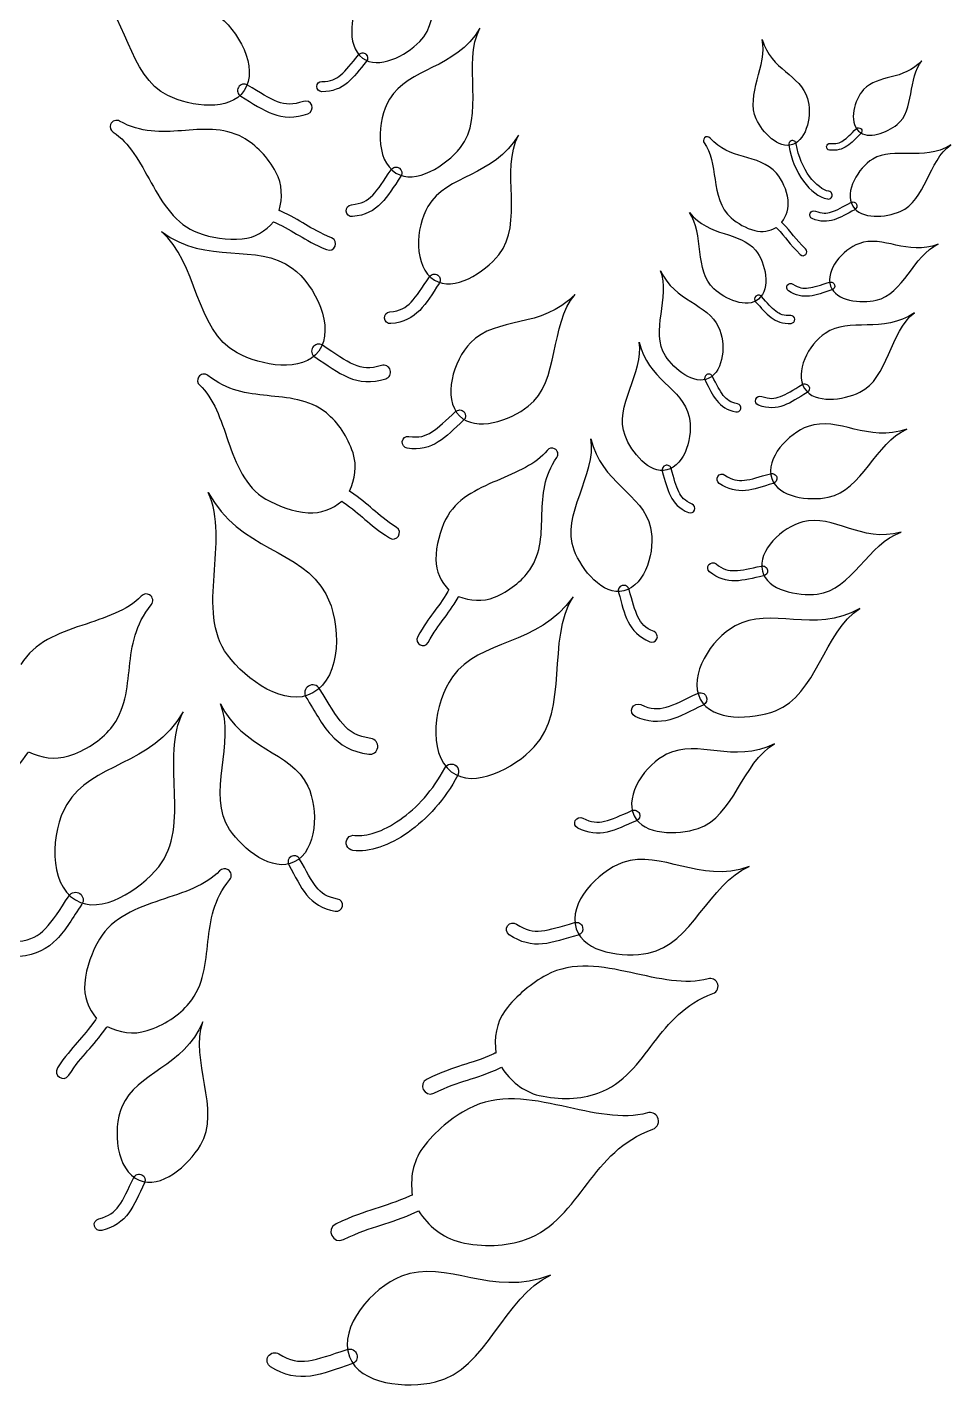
# Model space of a CAD drawing. Extents: x 5.1 to 86.3, y 5.1 to 86.3.
# Drawn here: x 30.42 to 36.31, y 59.55 to 68.23 of the extents above; entities that cross this region are included whole.
import ezdxf

# ---------------------------------------------------------------- set-up
doc = ezdxf.new("R2010")
doc.units = 0
doc.layers.add('View004', color=7, linetype='CONTINUOUS')

msp = doc.modelspace()

# ---------------------------------------------------------------- linework, layer by layer
at = {"layer": 'View004', "color": 1}
for p, q in [((32.559464, 68.029993), (32.559464, 68.029993)), ((32.580777, 68.055032), (32.580777, 68.055032)), ((31.769473, 67.843095), (31.769473, 67.843095)), ((31.806058, 67.822111), (31.806058, 67.822111)), ((30.955374, 67.606864), (30.955389, 67.60689)), ((34.737158, 67.520547), (34.73722, 67.520603)), ((35.289109, 67.501862), (35.2891, 67.501859)), ((35.718597, 67.56442), (35.718597, 67.56442)), ((35.734343, 67.579231), (35.734343, 67.579231)), ((35.298001, 67.47859), (35.298001, 67.47859)), ((32.794165, 67.328593), (32.794165, 67.328593)), ((32.772245, 67.297187), (32.772245, 67.297187)), ((35.681731, 67.086604), (35.681731, 67.086604)), ((35.705209, 67.098647), (35.705209, 67.098647)), ((33.038894, 66.646439), (33.038894, 66.646439)), ((33.016974, 66.615032), (33.016974, 66.615032)), ((35.540369, 66.576714), (35.540369, 66.576714)), ((35.56568, 66.584169), (35.56568, 66.584169)), ((35.06412, 66.512208), (35.06412, 66.512208)), ((35.08153, 66.493806), (35.08153, 66.493806)), ((32.242655, 66.186436), (32.242655, 66.186436)), ((32.280756, 66.162246), (32.280756, 66.162246)), ((31.515017, 65.996846), (31.515016, 65.996902)), ((34.751413, 66.012503), (34.751413, 66.012503)), ((34.764439, 65.988913), (34.764439, 65.988913)), ((35.375066, 65.923419), (35.375066, 65.923419)), ((35.401514, 65.938583), (35.401514, 65.938583)), ((33.206336, 65.77477), (33.206336, 65.77477)), ((33.177709, 65.749327), (33.177709, 65.749327)), ((33.783198, 65.54052), (33.783223, 65.540485)), ((34.488451, 65.433928), (34.488451, 65.433928)), ((34.497176, 65.405383), (34.497176, 65.405383)), ((35.165764, 65.350242), (35.165764, 65.350242)), ((35.197488, 65.35889), (35.197488, 65.35889)), ((35.106152, 64.761034), (35.106152, 64.761034)), ((35.138453, 64.767185), (35.138453, 64.767185)), ((34.21316, 64.668441), (34.21316, 64.668441)), ((31.203791, 64.608708), (31.203789, 64.608661)), ((34.223561, 64.634413), (34.223561, 64.634413)), ((32.215536, 64.027706), (32.215536, 64.027706)), ((32.243205, 63.984058), (32.243205, 63.984058)), ((34.748978, 63.961853), (34.748978, 63.961853)), ((34.710898, 63.944271), (34.710898, 63.944271)), ((33.155774, 63.519557), (33.155788, 63.519546)), ((33.124807, 63.482105), (33.124807, 63.482105)), ((34.289337, 63.201942), (34.289337, 63.201942)), ((34.322651, 63.215589), (34.322651, 63.215589)), ((32.105218, 62.941453), (32.105218, 62.941453)), ((32.125056, 62.90682), (32.125056, 62.90682)), ((31.703626, 62.857833), (31.703624, 62.857779)), ((30.731297, 62.664871), (30.731297, 62.664871)), ((30.75944, 62.705636), (30.75944, 62.705636)), ((33.921022, 62.480888), (33.921022, 62.480888)), ((33.961543, 62.49172), (33.961543, 62.49172)), ((34.818612, 62.137583), (34.818631, 62.137553)), ((34.438842, 61.280596), (34.438857, 61.280613)), ((31.154357, 60.913635), (31.154357, 60.913635)), ((31.136809, 60.878774), (31.136809, 60.878774)), ((32.476687, 59.75433), (32.476687, 59.75433)), ((32.523991, 59.769032), (32.523991, 59.769032))]:
    msp.add_line(p, q, dxfattribs=at)
for points in [[(32.923929, 68.134487), (33.078519, 68.292476), (32.975826, 68.593061), (33.092775, 68.775752)], [(31.320799, 67.790202), (31.065684, 67.913876), (31.059302, 68.321243), (30.838911, 68.491057)], [(32.563275, 68.434761), (32.483542, 68.325911), (32.45209, 68.111703), (32.559464, 68.029993)], [(31.625936, 68.309055), (31.769384, 68.212237), (31.900236, 67.967305), (31.806058, 67.822111)], [(33.307451, 68.221271), (33.149735, 67.953831), (32.853824, 67.972585), (32.73155, 67.766905)], [(33.183164, 67.458961), (33.344788, 67.659367), (33.192221, 67.996422), (33.307451, 68.221271)], [(32.559464, 68.029993), (32.660037, 67.953457), (32.83554, 68.044153), (32.923929, 68.134487)], [(35.067307, 67.641819), (34.997018, 67.793466), (35.142043, 67.986752), (35.104186, 68.147275)], [(35.104186, 68.147275), (35.162028, 67.953339), (35.348377, 67.922264), (35.393469, 67.772972)], [(32.421838, 67.922279), (32.455011, 67.950321), (32.488401, 67.994693), (32.534612, 68.05051)], [(32.534612, 68.05051), (32.540074, 68.057322), (32.548053, 68.061643), (32.556742, 68.062494)], [(32.556742, 68.062494), (32.565432, 68.063345), (32.574097, 68.060655), (32.580777, 68.055032)], [(32.580777, 68.055032), (32.594365, 68.043463), (32.596046, 68.023087), (32.584537, 68.009448)], [(32.584537, 68.009448), (32.539634, 67.955225), (32.506145, 67.908218), (32.464041, 67.872662)], [(36.121275, 68.012923), (36.003176, 67.883448), (35.841881, 67.928077), (35.750514, 67.828616)], [(35.964333, 67.606199), (36.076827, 67.69819), (36.031579, 67.902056), (36.121275, 68.012923)], [(31.795249, 67.862524), (31.784391, 67.859783), (31.775098, 67.852778), (31.769473, 67.843095)], [(31.827159, 67.857654), (31.817612, 67.863509), (31.806108, 67.865265), (31.795249, 67.862524)], [(32.018894, 67.751769), (31.966691, 67.771234), (31.907145, 67.810316), (31.827159, 67.857654)], [(32.268325, 67.847964), (32.268359, 67.865881), (32.282912, 67.880379), (32.30083, 67.880345)], [(32.464041, 67.872662), (32.421976, 67.837077), (32.369577, 67.815213), (32.300706, 67.815459)], [(32.30083, 67.880345), (32.357169, 67.880143), (32.388674, 67.894229), (32.421838, 67.922279)], [(31.806058, 67.822111), (31.717844, 67.686113), (31.466665, 67.719488), (31.320799, 67.790202)], [(31.769473, 67.843095), (31.758087, 67.823238), (31.764894, 67.797912), (31.7847, 67.786439)], [(31.7847, 67.786439), (31.862417, 67.740458), (31.923225, 67.698238), (31.989466, 67.673576)], [(32.300706, 67.815459), (32.282789, 67.815493), (32.268291, 67.830046), (32.268325, 67.847964)], [(32.73155, 67.766905), (32.651238, 67.631816), (32.638648, 67.379955), (32.772245, 67.297187)], [(35.393469, 67.772972), (35.423088, 67.674918), (35.393242, 67.512063), (35.298001, 67.47859)], [(35.750514, 67.828616), (35.690503, 67.76329), (35.65438, 67.625615), (35.718597, 67.56442)], [(32.183148, 67.753623), (32.115228, 67.728949), (32.071089, 67.73229), (32.018894, 67.751769)], [(32.236425, 67.728631), (32.228614, 67.750244), (32.204761, 67.761434), (32.183148, 67.753623)], [(32.211433, 67.675353), (32.233046, 67.683164), (32.244236, 67.707017), (32.236425, 67.728631)], [(30.955389, 67.60689), (30.948397, 67.588681), (30.955241, 67.568024), (30.971805, 67.55768)], [(31.01299, 67.627719), (30.991436, 67.639628), (30.964319, 67.629771), (30.955374, 67.606864)], [(31.407581, 67.566736), (31.2776, 67.557343), (31.149627, 67.552631), (31.01299, 67.627719)], [(31.79708, 67.523318), (31.670611, 67.592257), (31.537563, 67.57613), (31.407581, 67.566736)], [(31.989466, 67.673576), (32.055674, 67.648861), (32.128406, 67.645191), (32.211433, 67.675353)], [(35.298001, 67.47859), (35.208792, 67.447236), (35.107495, 67.555112), (35.067307, 67.641819)], [(35.718597, 67.56442), (35.778747, 67.5071), (35.900013, 67.553601), (35.964333, 67.606199)], [(30.971805, 67.55768), (31.073976, 67.493369), (31.14107, 67.365514), (31.213989, 67.235092)], [(32.008377, 67.302879), (31.958673, 67.395954), (31.880599, 67.477806), (31.79708, 67.523318)], [(33.55218, 67.539116), (33.394463, 67.271676), (33.098553, 67.29043), (32.976278, 67.08475)], [(33.427892, 66.776807), (33.589516, 66.977212), (33.43695, 67.314267), (33.55218, 67.539116)], [(34.73722, 67.520603), (34.7294, 67.511772), (34.728921, 67.498624), (34.73608, 67.48926)], [(34.7742, 67.52018), (34.76451, 67.531481), (34.747076, 67.531641), (34.737158, 67.520547)], [(34.984804, 67.402255), (34.909199, 67.424401), (34.835723, 67.448782), (34.7742, 67.52018)], [(35.310037, 67.500644), (35.303649, 67.504317), (35.29594, 67.504766), (35.289109, 67.501862)], [(35.538728, 67.485443), (35.575525, 67.481215), (35.597135, 67.488128), (35.620843, 67.504045)], [(35.620843, 67.504045), (35.644557, 67.519956), (35.669599, 67.546521), (35.703851, 67.579632)], [(35.733486, 67.549173), (35.700205, 67.517008), (35.674906, 67.488729), (35.644811, 67.468558)], [(35.703851, 67.579632), (35.707915, 67.583686), (35.713442, 67.585929), (35.719182, 67.585854)], [(35.719182, 67.585854), (35.724921, 67.585778), (35.730388, 67.58339), (35.734343, 67.579231)], [(35.734343, 67.579231), (35.742381, 67.570684), (35.741998, 67.557248), (35.733486, 67.549173)], [(32.772245, 67.297187), (32.897382, 67.21966), (33.090754, 67.344375), (33.183164, 67.458961)], [(34.73608, 67.48926), (34.780358, 67.431242), (34.79134, 67.344651), (34.805081, 67.255372)], [(35.2891, 67.501859), (35.278473, 67.497374), (35.272285, 67.485867), (35.274293, 67.474322)], [(35.274293, 67.474322), (35.287987, 67.385998), (35.32347, 67.306287), (35.368007, 67.245668)], [(35.321891, 67.483012), (35.320792, 67.490476), (35.316426, 67.496971), (35.310037, 67.500644)], [(35.406772, 67.275874), (35.366973, 67.330054), (35.33423, 67.403328), (35.321891, 67.483012)], [(35.533931, 67.443056), (35.522226, 67.444381), (35.513811, 67.454943), (35.515136, 67.466648)], [(35.515136, 67.466648), (35.516461, 67.478353), (35.527023, 67.486767), (35.538728, 67.485443)], [(35.644811, 67.468558), (35.614739, 67.448364), (35.578912, 67.437888), (35.533931, 67.443056)], [(36.305729, 67.476368), (36.123419, 67.364477), (35.949352, 67.471389), (35.808547, 67.385653)], [(35.984063, 67.052464), (36.147118, 67.122291), (36.163025, 67.376691), (36.305729, 67.476368)], [(32.741146, 67.318205), (32.746719, 67.326712), (32.755488, 67.33261), (32.765467, 67.334566)], [(32.765467, 67.334566), (32.775447, 67.336521), (32.785794, 67.334368), (32.794165, 67.328593)], [(32.794165, 67.328593), (32.811209, 67.316695), (32.815429, 67.293258), (32.803606, 67.276161)], [(35.196235, 67.295354), (35.139174, 67.361124), (35.060409, 67.380106), (34.984804, 67.402255)], [(35.808547, 67.385653), (35.716065, 67.329343), (35.627121, 67.180099), (35.681731, 67.086604)], [(32.028889, 67.058369), (32.050329, 67.138932), (32.049827, 67.225265), (32.008377, 67.302879)], [(32.624687, 67.156962), (32.660022, 67.193173), (32.693789, 67.248339), (32.741146, 67.318205)], [(32.803606, 67.276161), (32.757588, 67.20829), (32.724, 67.150057), (32.679148, 67.10414)], [(34.805081, 67.255372), (34.818821, 67.166093), (34.836089, 67.072858), (34.907507, 67.011008)], [(35.269324, 67.125849), (35.260843, 67.189066), (35.233916, 67.251928), (35.196235, 67.295354)], [(35.368007, 67.245668), (35.412538, 67.185046), (35.465599, 67.142563), (35.520062, 67.132234)], [(35.529192, 67.18086), (35.493791, 67.187573), (35.446571, 67.221694), (35.406772, 67.275874)], [(31.213989, 67.235092), (31.286911, 67.104669), (31.367582, 66.970155), (31.514037, 66.915597)], [(32.489062, 67.094856), (32.554405, 67.100901), (32.589363, 67.120744), (32.624687, 67.156962)], [(35.548731, 67.165138), (35.545623, 67.173747), (35.538093, 67.179806), (35.529192, 67.18086)], [(35.543989, 67.139884), (35.550013, 67.146797), (35.55184, 67.156529), (35.548731, 67.165138)], [(32.454985, 67.05369), (32.453028, 67.074467), (32.468284, 67.092898), (32.489062, 67.094856)], [(32.679148, 67.10414), (32.634344, 67.058193), (32.576028, 67.027003), (32.496151, 67.019613)], [(32.976278, 67.08475), (32.895966, 66.949661), (32.883376, 66.6978), (33.016974, 66.615032)], [(35.229272, 66.983027), (35.258441, 67.024128), (35.2764, 67.07313), (35.269324, 67.125849)], [(35.520062, 67.132234), (35.528745, 67.130023), (35.537966, 67.132971), (35.543989, 67.139884)], [(35.546659, 67.04887), (35.579853, 67.059508), (35.61821, 67.08219), (35.669583, 67.109434)], [(35.669583, 67.109434), (35.675721, 67.112814), (35.682962, 67.113574), (35.689668, 67.111544)], [(35.681731, 67.086604), (35.732881, 66.99903), (35.890834, 67.012539), (35.984063, 67.052464)], [(35.689668, 67.111544), (35.696374, 67.109514), (35.701977, 67.104864), (35.705209, 67.098647)], [(35.705209, 67.098647), (35.711743, 67.085904), (35.706748, 67.070276), (35.694034, 67.063685)], [(31.794163, 66.876913), (31.874727, 66.884209), (31.941731, 66.928244), (31.992527, 66.987184)], [(31.992527, 66.987184), (31.995567, 66.984904), (31.998835, 66.982852), (32.002376, 66.981332)], [(32.002376, 66.981332), (32.130655, 66.924849), (32.176086, 66.873477), (32.330881, 66.808988)], [(32.035577, 67.055557), (32.033449, 67.056697), (32.031169, 67.057609), (32.028889, 67.058369)], [(32.362482, 66.884046), (32.21686, 66.944701), (32.173592, 66.994734), (32.035577, 67.055557)], [(32.496151, 67.019613), (32.475374, 67.017655), (32.456943, 67.032912), (32.454985, 67.05369)], [(34.796903, 66.559454), (34.671579, 66.67475), (34.738427, 66.910157), (34.641062, 67.045978)], [(34.641062, 67.045978), (34.770384, 66.886449), (34.962125, 66.927651), (35.062224, 66.805058)], [(34.907507, 67.011008), (34.946761, 66.977013), (35.001256, 66.94542), (35.05799, 66.929899)], [(35.232464, 66.980063), (35.231476, 66.981127), (35.230412, 66.982115), (35.229272, 66.983027)], [(35.424095, 67.006748), (35.410816, 67.012261), (35.404521, 67.027496), (35.410034, 67.040775)], [(35.410034, 67.040775), (35.415548, 67.054054), (35.430783, 67.060349), (35.444062, 67.054835)], [(35.562762, 66.999142), (35.520662, 66.985634), (35.4751, 66.985468), (35.424095, 67.006748)], [(35.444062, 67.054835), (35.485787, 67.037427), (35.513469, 67.038224), (35.546659, 67.04887)], [(35.694034, 67.063685), (35.64412, 67.037223), (35.604882, 67.012617), (35.562762, 66.999142)], [(31.760477, 66.151458), (31.4937, 66.295929), (31.506457, 66.731715), (31.279019, 66.92384)], [(31.279019, 66.92384), (31.572001, 66.704708), (31.88522, 66.859533), (32.111608, 66.691451)], [(31.514037, 66.915597), (31.594537, 66.885608), (31.697258, 66.868166), (31.794163, 66.876913)], [(35.05799, 66.929899), (35.105155, 66.916994), (35.152418, 66.927771), (35.193643, 66.950434)], [(35.193643, 66.950434), (35.194859, 66.948534), (35.196303, 66.946634), (35.197975, 66.945038)], [(35.197975, 66.945038), (35.258692, 66.885941), (35.273573, 66.847242), (35.347614, 66.778005)], [(35.381373, 66.813839), (35.311712, 66.878963), (35.29778, 66.916448), (35.232464, 66.980063)], [(36.226087, 66.843322), (36.026115, 66.767378), (35.875029, 66.904864), (35.720709, 66.84688)], [(32.330881, 66.808988), (32.381565, 66.786295), (32.414135, 66.86364), (32.362482, 66.884046)], [(35.347614, 66.778005), (35.371524, 66.754437), (35.406317, 66.791365), (35.381373, 66.813839)], [(35.720709, 66.84688), (35.619352, 66.808797), (35.504146, 66.67875), (35.540369, 66.576714)], [(35.831037, 66.486812), (36.004251, 66.525019), (36.067304, 66.771994), (36.226087, 66.843322)], [(33.016974, 66.615032), (33.14211, 66.537506), (33.335482, 66.662221), (33.427892, 66.776807)], [(35.062224, 66.805058), (35.12797, 66.72454), (35.160832, 66.561013), (35.08153, 66.493806)], [(32.111608, 66.691451), (32.260302, 66.581057), (32.388412, 66.312933), (32.280756, 66.162246)], [(32.869415, 66.474808), (32.904751, 66.511018), (32.938517, 66.566184), (32.985874, 66.63605)], [(32.985874, 66.63605), (32.991447, 66.644557), (33.000216, 66.650456), (33.010196, 66.652411)], [(33.010196, 66.652411), (33.020176, 66.654367), (33.030522, 66.652213), (33.038894, 66.646439)], [(33.038894, 66.646439), (33.055937, 66.63454), (33.060158, 66.611103), (33.048334, 66.594007)], [(34.488817, 66.132354), (34.390475, 66.284478), (34.522037, 66.509094), (34.457957, 66.674907)], [(34.457957, 66.674907), (34.54863, 66.476165), (34.757066, 66.467508), (34.827486, 66.31459)], [(33.048334, 66.594007), (33.002316, 66.526135), (32.968728, 66.467902), (32.923876, 66.421985)], [(35.08153, 66.493806), (35.00725, 66.430855), (34.868559, 66.493532), (34.796903, 66.559454)], [(35.272362, 66.546284), (35.260344, 66.554177), (35.256999, 66.570318), (35.264892, 66.582336)], [(35.264892, 66.582336), (35.272784, 66.594355), (35.288925, 66.597699), (35.300944, 66.589807)], [(35.300944, 66.589807), (35.338692, 66.564926), (35.366038, 66.560549), (35.40063, 66.564821)], [(35.40063, 66.564821), (35.435226, 66.569084), (35.477139, 66.584218), (35.53269, 66.601408)], [(35.548184, 66.551903), (35.494212, 66.53521), (35.451075, 66.518349), (35.407181, 66.512962)], [(35.53269, 66.601408), (35.53935, 66.603584), (35.546606, 66.602982), (35.552816, 66.599737)], [(35.540369, 66.576714), (35.574297, 66.481139), (35.732, 66.464966), (35.831037, 66.486812)], [(35.56568, 66.584169), (35.569725, 66.570431), (35.561904, 66.556008), (35.548184, 66.551903)], [(35.552816, 66.599737), (35.559026, 66.596492), (35.563664, 66.590879), (35.56568, 66.584169)], [(32.73379, 66.412701), (32.799133, 66.418746), (32.834091, 66.438589), (32.869415, 66.474808)], [(33.913295, 66.523465), (33.697664, 66.300078), (33.414245, 66.387189), (33.247457, 66.215617)], [(33.614995, 65.811019), (33.818824, 65.968303), (33.748896, 66.331611), (33.913295, 66.523465)], [(35.06412, 66.512208), (35.054134, 66.502758), (35.053665, 66.487013), (35.063071, 66.476985)], [(35.063071, 66.476985), (35.09981, 66.437086), (35.127476, 66.402276), (35.161307, 66.376624)], [(35.082309, 66.518921), (35.075589, 66.519224), (35.069031, 66.516804), (35.06412, 66.512208)], [(35.099819, 66.510596), (35.095342, 66.515616), (35.089028, 66.518617), (35.082309, 66.518921)], [(35.191768, 66.416504), (35.165112, 66.436736), (35.137629, 66.469522), (35.099819, 66.510596)], [(35.407181, 66.512962), (35.363301, 66.507539), (35.318507, 66.51587), (35.272362, 66.546284)], [(32.699714, 66.371535), (32.697756, 66.392313), (32.713013, 66.410743), (32.73379, 66.412701)], [(32.923876, 66.421985), (32.879072, 66.376039), (32.820756, 66.344849), (32.74088, 66.337458)], [(35.161307, 66.376624), (35.195109, 66.350948), (35.236306, 66.336247), (35.289281, 66.339223)], [(35.286562, 66.389137), (35.243226, 66.386702), (35.218417, 66.396265), (35.191768, 66.416504)], [(35.312879, 66.365539), (35.312128, 66.379323), (35.300345, 66.389888), (35.286562, 66.389137)], [(36.074275, 66.406854), (35.869885, 66.267901), (35.66323, 66.381924), (35.505334, 66.275393)], [(35.725841, 65.90029), (35.910272, 65.989657), (35.914939, 66.28413), (36.074275, 66.406854)], [(32.74088, 66.337458), (32.720102, 66.335501), (32.701671, 66.350757), (32.699714, 66.371535)], [(34.827486, 66.31459), (34.873739, 66.214155), (34.864012, 66.036996), (34.764439, 65.988913)], [(35.289281, 66.339223), (35.303065, 66.339974), (35.31363, 66.351756), (35.312879, 66.365539)], [(32.271144, 66.205967), (32.259405, 66.203559), (32.249133, 66.196518), (32.242655, 66.186436)], [(32.305022, 66.199228), (32.295098, 66.205945), (32.282884, 66.208375), (32.271144, 66.205967)], [(33.247457, 66.215617), (33.137908, 66.102931), (33.067045, 65.860917), (33.177709, 65.749327)], [(34.231239, 65.623861), (34.15943, 65.811222), (34.353373, 66.024591), (34.321828, 66.218956)], [(34.321828, 66.218956), (34.374668, 65.982822), (34.598599, 65.925788), (34.639964, 65.74395)], [(35.505334, 66.275393), (35.401627, 66.205425), (35.307006, 66.028388), (35.375066, 65.923419)], [(32.280756, 66.162246), (32.179918, 66.021103), (31.91301, 66.068853), (31.760477, 66.151458)], [(32.242655, 66.186436), (32.229529, 66.165756), (32.235588, 66.138356), (32.25621, 66.125139)], [(32.25621, 66.125139), (32.33708, 66.072249), (32.400055, 66.024193), (32.469682, 65.994645)], [(32.504899, 66.07682), (32.450029, 66.100137), (32.388252, 66.144778), (32.305022, 66.199228)], [(34.764439, 65.988913), (34.671172, 65.943877), (34.545045, 66.045375), (34.488817, 66.132354)], [(32.680577, 66.070907), (32.606784, 66.047794), (32.55976, 66.053488), (32.504899, 66.07682)], [(32.73633, 66.041629), (32.729019, 66.06511), (32.704057, 66.078218), (32.680577, 66.070907)], [(32.707052, 65.985877), (32.730533, 65.993188), (32.743641, 66.018149), (32.73633, 66.041629)], [(31.515016, 65.996902), (31.504939, 65.980189), (31.5081, 65.958658), (31.522616, 65.945586)], [(31.575384, 66.007349), (31.556232, 66.022831), (31.527815, 66.017868), (31.515017, 65.996846)], [(31.522616, 65.945586), (31.612037, 65.864478), (31.655858, 65.726898), (31.704968, 65.585777)], [(31.953343, 65.878633), (31.82371, 65.892002), (31.696871, 65.909634), (31.575384, 66.007349)], [(32.469682, 65.994645), (32.539271, 65.965043), (32.616846, 65.957623), (32.707052, 65.985877)], [(34.751413, 66.012503), (34.738611, 66.005432), (34.733933, 65.989343), (34.740948, 65.97651)], [(34.740948, 65.97651), (34.768152, 65.925632), (34.787368, 65.882413), (34.815373, 65.846983)], [(34.771933, 66.01457), (34.765093, 66.016672), (34.757695, 66.015927), (34.751413, 66.012503)], [(34.787747, 66.001331), (34.784474, 66.007694), (34.778772, 66.012467), (34.771933, 66.01457)], [(34.857368, 65.879935), (34.835308, 65.907873), (34.815741, 65.948959), (34.787747, 66.001331)], [(35.221203, 65.872598), (35.258942, 65.886662), (35.301991, 65.914906), (35.359817, 65.949115)], [(35.359817, 65.949115), (35.366719, 65.953346), (35.375035, 65.954613), (35.382884, 65.952631)], [(35.382884, 65.952631), (35.390733, 65.950648), (35.39745, 65.945583), (35.401514, 65.938583)], [(32.329344, 65.768101), (32.216801, 65.857995), (32.082976, 65.865264), (31.953343, 65.878633)], [(34.947697, 65.826496), (34.90242, 65.835535), (34.87942, 65.851993), (34.857368, 65.879935)], [(35.082013, 65.817385), (35.06639, 65.823034), (35.058305, 65.840278), (35.063953, 65.855901)], [(35.063953, 65.855901), (35.069602, 65.871524), (35.086847, 65.879609), (35.102469, 65.87396)], [(35.102469, 65.87396), (35.151563, 65.856115), (35.18347, 65.858525), (35.221203, 65.872598)], [(35.3905, 65.89763), (35.334315, 65.864402), (35.290353, 65.83389), (35.242466, 65.816071)], [(35.375066, 65.923419), (35.438815, 65.825099), (35.620389, 65.849192), (35.725841, 65.90029)], [(35.401514, 65.938583), (35.409742, 65.924227), (35.404819, 65.905921), (35.3905, 65.89763)], [(32.499057, 65.514257), (32.466308, 65.614561), (32.403669, 65.708751), (32.329344, 65.768101)], [(33.001565, 65.647298), (33.044359, 65.67429), (33.090038, 65.720081), (33.152355, 65.777007)], [(33.152355, 65.777007), (33.159755, 65.783983), (33.169656, 65.787679), (33.179817, 65.787258)], [(33.177709, 65.749327), (33.281364, 65.644805), (33.498453, 65.721088), (33.614995, 65.811019)], [(33.179817, 65.787258), (33.189978, 65.786836), (33.199539, 65.782334), (33.206336, 65.77477)], [(33.206336, 65.77477), (33.220143, 65.759231), (33.218792, 65.735455), (33.203314, 65.72158)], [(34.815373, 65.846983), (34.843342, 65.811535), (34.881851, 65.785419), (34.937199, 65.774369)], [(34.937199, 65.774369), (34.951593, 65.77147), (34.965612, 65.780788), (34.968511, 65.795183)], [(34.968511, 65.795183), (34.97141, 65.809577), (34.962091, 65.823597), (34.947697, 65.826496)], [(35.242466, 65.816071), (35.194603, 65.798214), (35.142027, 65.795571), (35.082013, 65.817385)], [(33.203314, 65.72158), (33.142763, 65.666283), (33.096544, 65.617467), (33.042236, 65.583251)], [(34.639964, 65.74395), (34.667134, 65.62452), (34.616089, 65.434732), (34.497176, 65.405383)], [(35.397295, 65.682274), (35.270048, 65.637395), (35.123218, 65.478287), (35.165764, 65.350242)], [(36.026856, 65.66504), (35.775786, 65.575486), (35.591031, 65.750608), (35.397295, 65.682274)], [(32.812488, 65.586359), (32.81542, 65.607022), (32.834547, 65.621395), (32.85521, 65.618463)], [(32.85521, 65.618463), (32.920166, 65.609134), (32.958782, 65.620296), (33.001565, 65.647298)], [(33.906541, 64.894858), (33.820939, 65.118208), (34.052135, 65.372564), (34.014531, 65.604263)], [(34.014531, 65.604263), (34.077521, 65.322771), (34.344466, 65.254781), (34.393777, 65.038015)], [(34.497176, 65.405383), (34.385794, 65.377892), (34.272296, 65.516735), (34.231239, 65.623861)], [(35.525631, 65.23087), (35.742406, 65.274084), (35.82722, 65.580194), (36.026856, 65.66504)], [(31.704968, 65.585777), (31.75408, 65.444654), (31.810116, 65.298154), (31.944842, 65.218943)], [(32.476705, 65.269907), (32.51184, 65.345512), (32.526363, 65.430614), (32.499057, 65.514257)], [(32.844592, 65.543637), (32.823929, 65.546569), (32.809556, 65.565697), (32.812488, 65.586359)], [(33.042236, 65.583251), (32.987969, 65.548994), (32.923995, 65.532233), (32.844592, 65.543637)], [(33.736058, 65.530012), (33.666662, 65.441543), (33.541762, 65.391678), (33.413929, 65.336663)], [(33.783223, 65.540485), (33.767028, 65.548731), (33.747237, 65.544361), (33.736058, 65.530012)], [(33.796977, 65.485139), (33.810079, 65.503964), (33.803589, 65.530025), (33.783198, 65.54052)], [(33.702552, 65.125448), (33.706352, 65.246768), (33.714286, 65.365775), (33.796977, 65.485139)], [(34.488451, 65.433928), (34.472959, 65.42919), (34.464211, 65.412822), (34.46888, 65.39731)], [(34.511164, 65.431477), (34.504232, 65.435319), (34.496043, 65.436203), (34.488451, 65.433928)], [(34.525277, 65.413513), (34.523184, 65.421157), (34.518096, 65.427634), (34.511164, 65.431477)], [(33.413929, 65.336663), (33.286094, 65.281647), (33.153724, 65.21984), (33.089102, 65.089408)], [(34.46888, 65.39731), (34.486734, 65.335946), (34.49768, 65.284711), (34.519933, 65.239908)], [(34.572983, 65.266022), (34.55546, 65.301346), (34.543646, 65.35035), (34.525277, 65.413513)], [(34.831083, 65.31912), (34.816309, 65.329257), (34.812551, 65.349452), (34.822688, 65.364226)], [(34.822688, 65.364226), (34.832826, 65.379), (34.853021, 65.382758), (34.867795, 65.37262)], [(34.867795, 65.37262), (34.914196, 65.340665), (34.948155, 65.334518), (34.991362, 65.338965)], [(34.991362, 65.338965), (35.034573, 65.3434), (35.087176, 65.361194), (35.156823, 65.381203)], [(35.156823, 65.381203), (35.165175, 65.383746), (35.174201, 65.382811), (35.181855, 65.378611)], [(35.165764, 65.350242), (35.205614, 65.230306), (35.401686, 65.206161), (35.525631, 65.23087)], [(35.197488, 65.35889), (35.202179, 65.341671), (35.19207, 65.3239), (35.174873, 65.319133)], [(35.181855, 65.378611), (35.18951, 65.374411), (35.195146, 65.367301), (35.197488, 65.35889)], [(31.698954, 64.226722), (31.493071, 64.506545), (31.718903, 64.951777), (31.577023, 65.261775)], [(31.577023, 65.261775), (31.773627, 64.89182), (32.173646, 64.899396), (32.326169, 64.614817)], [(32.482785, 65.266031), (32.480885, 65.267551), (32.478833, 65.268843), (32.476705, 65.269907)], [(32.774856, 65.04025), (32.64201, 65.125318), (32.60811, 65.182119), (32.482785, 65.266031)], [(34.658667, 65.187452), (34.611661, 65.2076), (34.590495, 65.230696), (34.572983, 65.266022)], [(34.99821, 65.274188), (34.943402, 65.268543), (34.887804, 65.280057), (34.831083, 65.31912)], [(35.174873, 65.319133), (35.107205, 65.299701), (35.053033, 65.279787), (34.99821, 65.274188)], [(31.944842, 65.218943), (32.018896, 65.175402), (32.117013, 65.140347), (32.213962, 65.1321)], [(32.213962, 65.1321), (32.294563, 65.12526), (32.368211, 65.156967), (32.428488, 65.20617)], [(32.428488, 65.20617), (32.431072, 65.203358), (32.43396, 65.200774), (32.437175, 65.198722)], [(32.437175, 65.198722), (32.553667, 65.120776), (32.589465, 65.062284), (32.730677, 64.971843)], [(34.519933, 65.239908), (34.542143, 65.195095), (34.57791, 65.157985), (34.635372, 65.133355)], [(34.674068, 65.148756), (34.680501, 65.163694), (34.673606, 65.181019), (34.658667, 65.187452)], [(33.089102, 65.089408), (33.05358, 65.017718), (33.027542, 64.924231), (33.026334, 64.833617)], [(33.624889, 64.768787), (33.700912, 64.879322), (33.698761, 65.00413), (33.702552, 65.125448)], [(34.635372, 65.133355), (34.65031, 65.126922), (34.667635, 65.133817), (34.674068, 65.148756)], [(35.36283, 65.074033), (35.232476, 65.039196), (35.073705, 64.892003), (35.106152, 64.761034)], [(35.989139, 65.007837), (35.731859, 64.938101), (35.561298, 65.127076), (35.36283, 65.074033)], [(32.730677, 64.971843), (32.776634, 64.940675), (32.822172, 65.011173), (32.774856, 65.04025)], [(34.393777, 65.038015), (34.426166, 64.895643), (34.365316, 64.6694), (34.223561, 64.634413)], [(35.455633, 64.614007), (35.675115, 64.640213), (35.783504, 64.938791), (35.989139, 65.007837)], [(33.026334, 64.833617), (33.025346, 64.758286), (33.059698, 64.691973), (33.109421, 64.63925)], [(34.223561, 64.634413), (34.090784, 64.601642), (33.955485, 64.767154), (33.906541, 64.894858)], [(34.765207, 64.801685), (34.776464, 64.815624), (34.79689, 64.817799), (34.81083, 64.806542)], [(33.400361, 64.594231), (33.491364, 64.631334), (33.574698, 64.69579), (33.624889, 64.768787)], [(34.770064, 64.756062), (34.756124, 64.767319), (34.75395, 64.787745), (34.765207, 64.801685)], [(34.933186, 64.698255), (34.878105, 64.696894), (34.823572, 64.712701), (34.770064, 64.756062)], [(34.81083, 64.806542), (34.854602, 64.771071), (34.88798, 64.762299), (34.931402, 64.763368)], [(34.931402, 64.763368), (34.974827, 64.764426), (35.028655, 64.77807), (35.099649, 64.792597)], [(35.112811, 64.729309), (35.043836, 64.715205), (34.988279, 64.699569), (34.933186, 64.698255)], [(35.099649, 64.792597), (35.108174, 64.794482), (35.117099, 64.792847), (35.124403, 64.788064)], [(35.106152, 64.761034), (35.136544, 64.638359), (35.330142, 64.599022), (35.455633, 64.614007)], [(35.138453, 64.767185), (35.14179, 64.749654), (35.130328, 64.732723), (35.112811, 64.729309)], [(35.124403, 64.788064), (35.131708, 64.783281), (35.136773, 64.775753), (35.138453, 64.767185)], [(33.109421, 64.63925), (33.106989, 64.636666), (33.104785, 64.633778), (33.103113, 64.630685)], [(34.21316, 64.668441), (34.194692, 64.662793), (34.184264, 64.643281), (34.189829, 64.624789)], [(34.240235, 64.665519), (34.231972, 64.6701), (34.22221, 64.671153), (34.21316, 64.668441)], [(34.25706, 64.644105), (34.254565, 64.653217), (34.248499, 64.660938), (34.240235, 64.665519)], [(34.313929, 64.468283), (34.293041, 64.510392), (34.278957, 64.568809), (34.25706, 64.644105)], [(31.149958, 64.601213), (31.064089, 64.508369), (30.919527, 64.463864), (30.771202, 64.413854)], [(31.203789, 64.608661), (31.186385, 64.619385), (31.163797, 64.616284), (31.149958, 64.601213)], [(31.21418, 64.545369), (31.230589, 64.565274), (31.225679, 64.595088), (31.203791, 64.608708)], [(32.326169, 64.614817), (32.426349, 64.427908), (32.428251, 64.087639), (32.243205, 63.984058)], [(33.103113, 64.630685), (33.038452, 64.517277), (32.986497, 64.480127), (32.911874, 64.342923)], [(32.978367, 64.306428), (33.048553, 64.435503), (33.099067, 64.470776), (33.16868, 64.592787)], [(33.900602, 64.596735), (33.672587, 64.274483), (33.308821, 64.333447), (33.13225, 64.085729)], [(33.16868, 64.592787), (33.169972, 64.594687), (33.171036, 64.596663), (33.171872, 64.598715)], [(33.171872, 64.598715), (33.244445, 64.571104), (33.324474, 64.563276), (33.400361, 64.594231)], [(33.65306, 63.639656), (33.877662, 63.875989), (33.730387, 64.323745), (33.900602, 64.596735)], [(34.189829, 64.624789), (34.211113, 64.551638), (34.224162, 64.490561), (34.250689, 64.437152)], [(31.075509, 64.150763), (31.090831, 64.286418), (31.110591, 64.419104), (31.21418, 64.545369)], [(34.416072, 64.37462), (34.360037, 64.398639), (34.334805, 64.426171), (34.313929, 64.468283)], [(35.727584, 64.522257), (35.430675, 64.356541), (35.161251, 64.53779), (34.931981, 64.410885)], [(35.188823, 63.870161), (35.452383, 63.970336), (35.494382, 64.373334), (35.727584, 64.522257)], [(30.771202, 64.413854), (30.622877, 64.363846), (30.468847, 64.306634), (30.384505, 64.166312)], [(34.250689, 64.437152), (34.277165, 64.383731), (34.319803, 64.339493), (34.388302, 64.310132)], [(34.931981, 64.410885), (34.781396, 64.327536), (34.630316, 64.096354), (34.710898, 63.944271)], [(32.911874, 64.342923), (32.885973, 64.298151), (32.954503, 64.260542), (32.978367, 64.306428)], [(34.388302, 64.310132), (34.40611, 64.302463), (34.426763, 64.310683), (34.434431, 64.328491)], [(34.434431, 64.328491), (34.4421, 64.346299), (34.43388, 64.366952), (34.416072, 64.37462)], [(32.243205, 63.984058), (32.069879, 63.887037), (31.816669, 64.066727), (31.698954, 64.226722)], [(30.955906, 63.758023), (31.051214, 63.874999), (31.060188, 64.015107), (31.075509, 64.150763)], [(32.254578, 64.034041), (32.241242, 64.037274), (32.227166, 64.03499), (32.215536, 64.027706)], [(32.286386, 64.01053), (32.279382, 64.022331), (32.267914, 64.030807), (32.254578, 64.034041)], [(33.13225, 64.085729), (33.016276, 63.92303), (32.969716, 63.603446), (33.124807, 63.482105)], [(32.215536, 64.027706), (32.191848, 64.012687), (32.184757, 63.981345), (32.199672, 63.957592)], [(32.199672, 63.957592), (32.257645, 63.863345), (32.299438, 63.782836), (32.357153, 63.718255)], [(32.433728, 63.786202), (32.388261, 63.837129), (32.346044, 63.913515), (32.286386, 64.01053)], [(34.493892, 63.893226), (34.547312, 63.907937), (34.609723, 63.941438), (34.693107, 63.981329)], [(34.693107, 63.981329), (34.703077, 63.986293), (34.714628, 63.987025), (34.725145, 63.983359)], [(34.725145, 63.983359), (34.735661, 63.979693), (34.744254, 63.971939), (34.748978, 63.961853)], [(34.748978, 63.961853), (34.758519, 63.941185), (34.749558, 63.916693), (34.728931, 63.907061)], [(31.417434, 63.863576), (31.215209, 63.516638), (30.832364, 63.538947), (30.675571, 63.272122)], [(31.261702, 62.876809), (31.469423, 63.137072), (31.269879, 63.572004), (31.417434, 63.863576)], [(31.713547, 63.112871), (31.564383, 63.335886), (31.754022, 63.671581), (31.655283, 63.915662)], [(31.655283, 63.915662), (31.794169, 63.62343), (32.103056, 63.615435), (32.210887, 63.390598)], [(34.296462, 63.834387), (34.275734, 63.844018), (34.266739, 63.868628), (34.276369, 63.889355)], [(34.276369, 63.889355), (34.286, 63.910083), (34.31061, 63.919078), (34.331337, 63.909448)], [(34.331337, 63.909448), (34.39646, 63.879056), (34.440479, 63.878501), (34.493892, 63.893226)], [(34.728931, 63.907061), (34.647915, 63.868317), (34.583978, 63.831817), (34.516197, 63.813187)], [(34.710898, 63.944271), (34.786376, 63.801819), (35.038129, 63.812884), (35.188823, 63.870161)], [(32.612838, 63.694366), (32.525116, 63.706424), (32.479179, 63.735265), (32.433728, 63.786202)], [(34.516197, 63.813187), (34.448444, 63.794502), (34.37607, 63.797236), (34.296462, 63.834387)], [(30.688278, 63.582827), (30.79368, 63.616115), (30.892981, 63.68077), (30.955906, 63.758023)], [(32.357153, 63.718255), (32.414801, 63.653636), (32.491546, 63.608102), (32.59878, 63.593361)], [(32.656312, 63.636834), (32.660194, 63.664725), (32.64073, 63.690483), (32.612838, 63.694366)], [(35.182837, 63.659367), (34.922019, 63.528421), (34.6978, 63.693959), (34.496439, 63.593751)], [(30.188894, 63.298684), (30.279352, 63.436977), (30.339196, 63.47191), (30.428367, 63.602336)], [(30.428367, 63.602336), (30.429963, 63.604312), (30.431331, 63.60644), (30.432547, 63.60872)], [(30.432547, 63.60872), (30.511386, 63.571146), (30.600384, 63.555072), (30.688278, 63.582827)], [(32.59878, 63.593361), (32.626672, 63.589478), (32.652429, 63.608942), (32.656312, 63.636834)], [(33.124807, 63.482105), (33.270077, 63.368448), (33.524642, 63.504528), (33.65306, 63.639656)], [(34.696366, 63.120443), (34.926127, 63.196442), (34.977277, 63.540427), (35.182837, 63.659367)], [(33.083422, 63.505199), (33.090115, 63.518305), (33.10224, 63.52758), (33.116339, 63.530377)], [(33.116339, 63.530377), (33.130438, 63.533175), (33.144963, 63.529189), (33.155774, 63.519557)], [(33.155788, 63.519546), (33.172625, 63.50462), (33.176873, 63.479492), (33.165952, 63.459412)], [(34.496439, 63.593751), (34.364184, 63.527937), (34.225953, 63.335378), (34.289337, 63.201942)], [(32.797196, 63.175436), (32.90458, 63.2507), (33.010853, 63.365654), (33.083422, 63.505199)], [(33.165952, 63.459412), (33.085483, 63.304748), (32.970128, 63.17961), (32.849965, 63.095406)], [(32.210887, 63.390598), (32.281712, 63.242926), (32.271407, 62.980333), (32.125056, 62.90682)], [(30.675571, 63.272122), (30.572587, 63.096874), (30.557961, 62.771042), (30.731297, 62.664871)], [(32.51163, 63.076317), (32.581241, 63.066611), (32.689812, 63.100172), (32.797196, 63.175436)], [(33.929839, 63.123286), (33.912427, 63.132322), (33.905638, 63.153763), (33.914674, 63.171174)], [(33.914674, 63.171174), (33.923711, 63.188586), (33.945151, 63.195375), (33.962563, 63.186339)], [(33.962563, 63.186339), (34.017264, 63.157832), (34.054988, 63.155703), (34.101342, 63.166323)], [(34.101342, 63.166323), (34.147701, 63.176931), (34.202476, 63.203314), (34.275474, 63.234387)], [(34.303403, 63.169358), (34.232478, 63.139179), (34.176283, 63.110282), (34.117461, 63.096853)], [(34.275474, 63.234387), (34.28421, 63.238269), (34.294142, 63.238463), (34.303022, 63.234924)], [(34.289337, 63.201942), (34.348708, 63.076957), (34.564997, 63.076989), (34.696366, 63.120443)], [(34.303022, 63.234924), (34.311902, 63.231386), (34.318979, 63.224414), (34.322651, 63.215589)], [(34.322651, 63.215589), (34.330056, 63.197507), (34.321452, 63.176842), (34.303403, 63.169358)], [(32.125056, 62.90682), (31.987973, 62.837963), (31.798832, 62.985359), (31.713547, 63.112871)], [(32.465704, 63.059468), (32.476826, 63.073435), (32.494524, 63.079928), (32.51163, 63.076317)], [(32.849965, 63.095406), (32.729813, 63.011195), (32.605227, 62.965829), (32.498133, 62.980758)], [(34.117461, 63.096853), (34.058663, 63.083376), (33.996706, 63.088439), (33.929839, 63.123286)], [(32.458694, 63.009839), (32.451881, 63.026376), (32.454582, 63.045501), (32.465704, 63.059468)], [(32.498133, 62.980758), (32.480706, 62.982096), (32.465507, 62.993302), (32.458694, 63.009839)], [(32.105218, 62.941453), (32.086423, 62.930685), (32.079868, 62.906749), (32.090553, 62.887907)], [(32.13556, 62.94499), (32.125382, 62.947946), (32.114443, 62.946671), (32.105218, 62.941453)], [(32.159287, 62.92575), (32.154292, 62.935097), (32.145737, 62.942034), (32.13556, 62.94499)], [(32.265205, 62.747577), (32.231888, 62.788442), (32.201958, 62.848836), (32.159287, 62.92575)], [(35.021375, 62.877049), (34.700557, 62.764386), (34.465984, 62.988923), (34.218433, 62.90297)], [(30.731297, 62.664871), (30.893655, 62.565424), (31.142935, 62.727999), (31.261702, 62.876809)], [(31.649793, 62.850331), (31.563925, 62.757487), (31.419363, 62.712982), (31.271037, 62.662972)], [(31.703624, 62.857779), (31.68622, 62.868503), (31.663633, 62.865402), (31.649793, 62.850331)], [(31.714015, 62.794487), (31.730424, 62.814392), (31.725514, 62.844207), (31.703626, 62.857833)], [(32.090553, 62.887907), (32.13202, 62.813187), (32.161479, 62.749626), (32.203774, 62.697804)], [(34.218433, 62.90297), (34.055841, 62.846519), (33.867554, 62.644484), (33.921022, 62.480888)], [(34.379311, 62.32637), (34.656093, 62.380136), (34.766195, 62.77007), (35.021375, 62.877049)], [(31.575344, 62.399881), (31.590666, 62.535536), (31.610426, 62.668223), (31.714015, 62.794487)], [(32.400216, 62.670526), (32.332953, 62.682865), (32.298509, 62.706706), (32.265205, 62.747577)], [(30.541372, 62.482538), (30.586835, 62.529604), (30.630145, 62.601176), (30.690935, 62.69185)], [(30.690935, 62.69185), (30.698087, 62.70289), (30.70939, 62.710577), (30.722284, 62.713171)], [(30.722284, 62.713171), (30.735179, 62.715766), (30.748576, 62.713049), (30.75944, 62.705636)], [(30.75944, 62.705636), (30.781563, 62.690359), (30.787175, 62.660073), (30.771996, 62.637884)], [(31.271037, 62.662972), (31.122713, 62.612964), (30.968683, 62.555752), (30.88434, 62.415431)], [(32.203774, 62.697804), (32.246015, 62.645954), (32.303651, 62.608168), (32.385875, 62.593085)], [(32.431766, 62.624635), (32.435726, 62.64602), (32.421601, 62.666566), (32.400216, 62.670526)], [(30.771996, 62.637884), (30.712924, 62.549798), (30.669866, 62.47426), (30.612157, 62.414578)], [(32.385875, 62.593085), (32.40726, 62.589124), (32.427806, 62.60325), (32.431766, 62.624635)], [(30.366367, 62.401318), (30.45084, 62.409567), (30.495923, 62.435462), (30.541372, 62.482538)], [(33.493919, 62.443282), (33.475137, 62.456306), (33.470469, 62.482089), (33.483493, 62.500871)], [(33.483493, 62.500871), (33.496517, 62.519652), (33.522301, 62.52432), (33.541082, 62.511296)], [(33.541082, 62.511296), (33.60007, 62.470245), (33.643349, 62.462192), (33.69849, 62.467593)], [(33.69849, 62.467593), (33.753637, 62.47298), (33.820846, 62.495349), (33.909811, 62.520437)], [(33.909811, 62.520437), (33.920481, 62.523628), (33.931988, 62.522379), (33.941725, 62.516974)], [(33.921022, 62.480888), (33.971105, 62.327652), (34.221057, 62.295627), (34.379311, 62.32637)], [(33.961543, 62.49172), (33.967419, 62.469727), (33.954413, 62.447121), (33.932447, 62.441148)], [(33.941725, 62.516974), (33.951463, 62.511568), (33.958608, 62.502463), (33.961543, 62.49172)], [(30.612157, 62.414578), (30.554512, 62.354857), (30.479293, 62.314133), (30.376032, 62.304049)], [(30.88434, 62.415431), (30.83798, 62.338303), (30.800262, 62.235879), (30.790637, 62.134409)], [(31.455741, 62.007141), (31.551049, 62.124117), (31.560023, 62.264226), (31.575344, 62.399881)], [(33.70682, 62.384923), (33.636874, 62.378065), (33.566027, 62.3931), (33.493919, 62.443282)], [(33.932447, 62.441148), (33.846011, 62.416786), (33.776786, 62.391723), (33.70682, 62.384923)], [(34.267941, 62.202138), (34.089205, 62.241103), (33.900423, 62.276284), (33.731575, 62.186277)], [(30.790637, 62.134409), (30.782635, 62.050048), (30.815117, 61.972579), (30.866045, 61.908938)], [(33.731575, 62.186277), (33.638766, 62.136808), (33.539427, 62.056785), (33.468823, 61.960843)], [(34.760194, 62.162436), (34.618336, 62.12094), (34.446679, 62.163168), (34.267941, 62.202138)], [(34.818631, 62.137553), (34.807626, 62.158757), (34.783123, 62.169222), (34.760194, 62.162436)], [(34.790978, 62.067838), (34.819387, 62.077931), (34.832375, 62.11077), (34.818612, 62.137583)], [(34.414913, 61.755548), (34.511763, 61.882338), (34.611278, 62.003486), (34.790978, 62.067838)], [(31.188113, 61.831945), (31.293515, 61.865233), (31.392816, 61.929889), (31.455741, 62.007141)], [(33.468823, 61.960843), (33.41012, 61.88108), (33.396152, 61.783902), (33.408973, 61.68951)], [(30.858156, 61.899917), (30.775324, 61.778683), (30.71369, 61.741778), (30.617517, 61.594778)], [(30.866045, 61.908938), (30.863081, 61.906202), (30.860345, 61.903238), (30.858156, 61.899917)], [(31.54245, 61.888555), (31.422207, 61.595903), (31.121018, 61.57185), (31.027554, 61.346639)], [(31.527784, 61.101615), (31.661703, 61.327221), (31.458875, 61.645032), (31.54245, 61.888555)], [(30.688729, 61.547802), (30.779187, 61.686095), (30.839031, 61.721028), (30.928203, 61.851454)], [(30.928203, 61.851454), (30.929799, 61.85343), (30.931167, 61.855558), (30.932383, 61.857838)], [(30.932383, 61.857838), (31.011221, 61.820272), (31.10022, 61.80419), (31.188113, 61.831945)], [(33.408973, 61.68951), (33.404413, 61.688598), (33.399876, 61.68723), (33.395642, 61.685178)], [(34.059083, 61.433676), (34.224899, 61.493693), (34.318061, 61.628758), (34.414913, 61.755548)], [(33.395642, 61.685178), (33.239775, 61.613396), (33.155818, 61.613426), (32.971099, 61.523833)], [(30.617517, 61.594778), (30.584396, 61.546951), (30.657789, 61.498537), (30.688729, 61.547802)], [(32.971099, 61.523833), (32.909166, 61.495781), (32.953657, 61.403161), (33.014267, 61.433963)], [(33.014267, 61.433963), (33.188026, 61.51826), (33.269005, 61.517331), (33.436748, 61.594516)], [(33.436748, 61.594516), (33.43956, 61.59558), (33.44222, 61.596872), (33.444728, 61.598392)], [(33.444728, 61.598392), (33.501196, 61.513368), (33.580756, 61.443784), (33.685543, 61.418811)], [(33.82863, 61.352167), (33.630568, 61.39535), (33.421374, 61.434327), (33.234272, 61.334588)], [(33.685543, 61.418811), (33.811204, 61.388867), (33.949593, 61.394027), (34.059083, 61.433676)], [(31.027554, 61.346639), (30.966165, 61.198721), (30.990039, 60.942858), (31.136809, 60.878774)], [(34.374105, 61.308178), (34.21691, 61.262198), (34.026692, 61.309014), (33.82863, 61.352167)], [(33.234272, 61.334588), (33.131428, 61.279769), (33.021348, 61.191095), (32.943109, 61.08478)], [(34.438857, 61.280613), (34.426659, 61.304112), (34.399512, 61.315702), (34.374105, 61.308178)], [(34.408221, 61.203313), (34.439701, 61.2145), (34.454095, 61.250889), (34.438842, 61.280596)], [(33.991495, 60.857259), (34.098818, 60.997758), (34.209092, 61.132004), (34.408221, 61.203313)], [(31.136809, 60.878774), (31.274283, 60.818749), (31.451215, 60.972621), (31.527784, 61.101615)], [(32.943109, 61.08478), (32.878061, 60.996394), (32.86258, 60.888708), (32.876792, 60.78411)], [(31.102389, 60.895458), (31.106774, 60.904847), (31.114762, 60.91207), (31.124545, 60.915492)], [(31.124545, 60.915492), (31.134327, 60.918913), (31.145075, 60.918244), (31.154357, 60.913635)], [(31.154357, 60.913635), (31.173276, 60.904109), (31.180936, 60.881082), (31.171493, 60.862121)], [(31.008338, 60.715912), (31.038721, 60.757566), (31.064768, 60.818112), (31.102389, 60.895458)], [(31.171493, 60.862121), (31.134933, 60.786981), (31.109512, 60.723368), (31.070939, 60.670542)], [(33.597193, 60.500585), (33.780937, 60.567085), (33.884173, 60.716759), (33.991495, 60.857259)], [(32.862025, 60.779322), (32.689306, 60.699784), (32.596271, 60.699815), (32.39158, 60.600534)], [(32.876792, 60.78411), (32.8717, 60.783046), (32.866707, 60.781602), (32.862025, 60.779322)], [(30.88056, 60.633575), (30.94559, 60.649161), (30.977968, 60.674251), (31.008338, 60.715912)], [(31.070939, 60.670542), (31.03242, 60.617692), (30.97813, 60.577765), (30.898637, 60.558712)], [(32.439414, 60.500946), (32.631961, 60.594358), (32.721696, 60.593328), (32.907576, 60.678858)], [(32.907576, 60.678858), (32.910692, 60.679998), (32.91358, 60.681442), (32.916414, 60.683114)], [(32.916414, 60.683114), (32.978985, 60.588897), (33.067149, 60.51179), (33.183266, 60.484116)], [(30.852167, 60.587105), (30.847176, 60.607778), (30.859888, 60.628583), (30.88056, 60.633575)], [(30.898637, 60.558712), (30.877964, 60.55372), (30.857159, 60.566432), (30.852167, 60.587105)], [(32.39158, 60.600534), (32.322952, 60.56945), (32.372253, 60.466813), (32.439414, 60.500946)], [(33.183266, 60.484116), (33.322514, 60.450927), (33.475866, 60.456657), (33.597193, 60.500585)], [(33.756406, 60.273943), (33.383158, 60.125799), (33.095712, 60.379655), (32.807658, 60.2665)], [(32.807658, 60.2665), (32.618463, 60.192183), (32.405842, 59.944852), (32.476687, 59.75433)], [(33.024814, 59.593697), (33.348888, 59.670254), (33.460345, 60.135615), (33.756406, 60.273943)], [(31.959429, 59.757188), (31.973909, 59.779968), (32.004114, 59.786698), (32.026894, 59.772218)], [(32.214715, 59.728102), (32.279536, 59.737071), (32.357788, 59.76665), (32.461584, 59.80047)], [(32.461584, 59.80047), (32.474024, 59.804741), (32.487662, 59.803813), (32.499409, 59.797895)], [(32.499409, 59.797895), (32.511156, 59.791977), (32.520018, 59.781571), (32.523991, 59.769032)], [(31.97446, 59.689723), (31.951679, 59.704203), (31.94495, 59.734408), (31.959429, 59.757188)], [(32.026894, 59.772218), (32.098447, 59.726569), (32.149901, 59.719116), (32.214715, 59.728102)], [(32.492051, 59.707977), (32.391205, 59.675133), (32.310703, 59.642279), (32.228461, 59.630941)], [(32.476687, 59.75433), (32.543045, 59.575875), (32.839521, 59.549922), (33.024814, 59.593697)], [(32.523991, 59.769032), (32.531967, 59.743358), (32.51769, 59.716066), (32.492051, 59.707977)], [(32.228461, 59.630941), (32.146245, 59.619535), (32.061928, 59.633921), (31.97446, 59.689723)]]:
    msp.add_open_spline(points, degree=3, dxfattribs=at)

doc.saveas('drawing.dxf')
